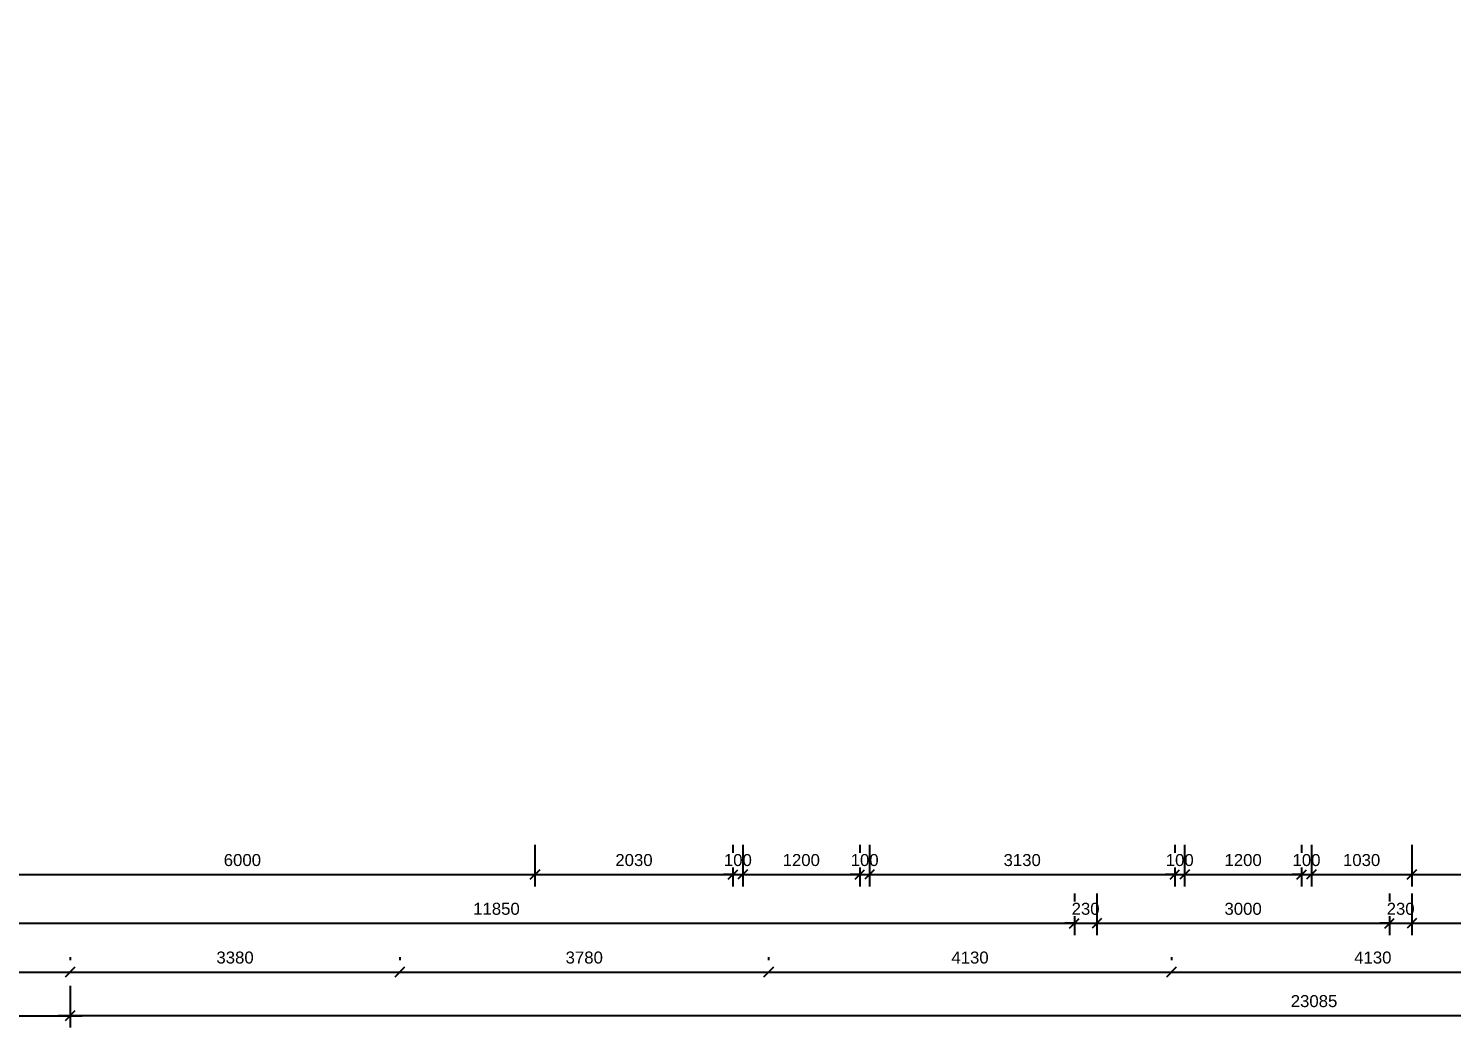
# Model space of a CAD drawing. Header units: millimetres. Extents: x 2659630 to 6742168, y -2425387 to -732288.
# Drawn here: x 3265484 to 3280074, y -835662 to -825412 of the extents above; entities that cross this region are included whole.
import ezdxf

# ---------------------------------------------------------------- set-up
doc = ezdxf.new("R2010")
doc.units = ezdxf.units.MM
doc.header["$PDMODE"] = 35
doc.header["$PDSIZE"] = -25
doc.layers.add('A-GRID-DIMS', color=211, linetype='Continuous', lineweight=9)
doc.styles.add('Arial', font='arial.ttf', dxfattribs={"height": 123})
doc.dimstyles.new('Diagonal_-_2_5mm_Arial', dxfattribs={"dimscale": 304.8, "dimtxt": 123, "dimasz": 0.32, "dimexe": 0.4, "dimexo": 0.5, "dimgap": 0.28, "dimtad": 1, "dimdec": 0, "dimzin": 0, "dimdsep": 46, "dimtxsty": 'Arial', "dimblk1": 'OBLIQUE', "dimblk2": 'OBLIQUE', "dimsah": 1, "dimcen": 0.09, "dimdle": 0.4, "dimazin": 0, "dimtfac": 1, "dimtdec": 0, "dimtix": 1, "dimtmove": 0, "dimatfit": 3, "dimfxl": 1, "dimfxlon": 1, "dimtvp": 1, "dimtolj": 1, "dimtzin": 0, "dimarcsym": 2})

# ---------------------------------------------------------------- blocks, each defined once
blk = doc.blocks.new('_Oblique')
at = {"color": 0, "linetype": 'ByBlock', "lineweight": -2}
blk.add_line((-0.5, -0.5), (0.5, 0.5), dxfattribs=at)
blk = doc.blocks.new('*D68')
at = {"layer": 'A-GRID-DIMS', "color": 0, "lineweight": -2}
for p, q in [((3242827, -835235), (3242827, -835662)), ((3265912, -835235), (3265912, -835662)), ((3242705, -835540), (3266034, -835540))]:
    blk.add_line(p, q, dxfattribs=at)
at = {"layer": 'Defpoints', "color": 0, "ltscale": 2500}
for p in [(3242827, -825467), (3265912, -829247), (3265912, -835540)]:
    blk.add_point(p, dxfattribs=at)
at = {"layer": 'A-GRID-DIMS', "color": 0, "lineweight": -2, "ltscale": 2500, "xscale": 97.536, "yscale": 97.536, "zscale": 97.536, "rotation": 180}
blk.add_blockref('_Oblique', (3242827, -835540), dxfattribs=at)
at = {"layer": 'A-GRID-DIMS', "color": 0, "lineweight": -2, "ltscale": 2500, "xscale": 97.536, "yscale": 97.536, "zscale": 97.536}
blk.add_blockref('_Oblique', (3265912, -835540), dxfattribs=at)
at = {"layer": 'A-GRID-DIMS', "color": 0, "ltscale": 2500, "insert": (3253004, -835391), "char_height": 123, "attachment_point": 5, "style": 'Arial', "bg_fill": 3, "box_fill_scale": 1.1, "bg_fill_color": 257, "bg_fill_transparency": 0}
blk.add_mtext('\\A1;23085', dxfattribs=at)
blk = doc.blocks.new('*D69')
at = {"layer": 'A-GRID-DIMS', "color": 0, "lineweight": -2}
for p, q in [((3265912, -835235), (3265912, -835662)), ((3288997, -835235), (3288997, -835662)), ((3289119, -835540), (3265790, -835540))]:
    blk.add_line(p, q, dxfattribs=at)
at = {"layer": 'Defpoints', "color": 0, "ltscale": 2500}
for p in [(3288997, -825412), (3265912, -830818), (3265912, -835540)]:
    blk.add_point(p, dxfattribs=at)
at = {"layer": 'A-GRID-DIMS', "color": 0, "lineweight": -2, "ltscale": 2500, "xscale": 97.536, "yscale": 97.536, "zscale": 97.536, "rotation": 180}
blk.add_blockref('_Oblique', (3265912, -835540), dxfattribs=at)
at = {"layer": 'A-GRID-DIMS', "color": 0, "lineweight": -2, "ltscale": 2500, "xscale": 97.536, "yscale": 97.536, "zscale": 97.536}
blk.add_blockref('_Oblique', (3288997, -835540), dxfattribs=at)
at = {"layer": 'A-GRID-DIMS', "color": 0, "ltscale": 2500, "insert": (3278664, -835391), "char_height": 123, "attachment_point": 5, "style": 'Arial', "bg_fill": 3, "box_fill_scale": 1.1, "bg_fill_color": 257, "bg_fill_transparency": 0}
blk.add_mtext('\\A1;23085', dxfattribs=at)
blk = doc.blocks.new('*D80')
at = {"layer": 'A-GRID-DIMS', "color": 0, "lineweight": -2}
for p, q in [((3264357, -834287), (3264357, -834714)), ((3276207, -834287), (3276207, -834714)), ((3264235, -834592), (3276329, -834592))]:
    blk.add_line(p, q, dxfattribs=at)
at = {"layer": 'Defpoints', "color": 0, "ltscale": 2500}
for p in [(3264357, -830607), (3276207, -830607), (3276207, -834592)]:
    blk.add_point(p, dxfattribs=at)
at = {"layer": 'A-GRID-DIMS', "color": 0, "lineweight": -2, "ltscale": 2500, "xscale": 97.536, "yscale": 97.536, "zscale": 97.536, "rotation": 180}
blk.add_blockref('_Oblique', (3264357, -834592), dxfattribs=at)
at = {"layer": 'A-GRID-DIMS', "color": 0, "lineweight": -2, "ltscale": 2500, "xscale": 97.536, "yscale": 97.536, "zscale": 97.536}
blk.add_blockref('_Oblique', (3276207, -834592), dxfattribs=at)
at = {"layer": 'A-GRID-DIMS', "color": 0, "ltscale": 2500, "insert": (3270282, -834444), "char_height": 123, "attachment_point": 5, "style": 'Arial', "bg_fill": 3, "box_fill_scale": 1.1, "bg_fill_color": 257, "bg_fill_transparency": 0}
blk.add_mtext('\\A1;11850', dxfattribs=at)
blk = doc.blocks.new('*D81')
at = {"layer": 'A-GRID-DIMS', "color": 0, "lineweight": -2}
for p, q in [((3276207, -834287), (3276207, -834714)), ((3276437, -834287), (3276437, -834714)), ((3276207, -834592), (3276110, -834592)), ((3276207, -834592), (3276437, -834592)), ((3276437, -834592), (3276535, -834592))]:
    blk.add_line(p, q, dxfattribs=at)
at = {"layer": 'Defpoints', "color": 0, "ltscale": 2500}
for p in [(3276207, -830607), (3276437, -830607), (3276437, -834592)]:
    blk.add_point(p, dxfattribs=at)
at = {"layer": 'A-GRID-DIMS', "color": 0, "lineweight": -2, "ltscale": 2500, "xscale": 97.536, "yscale": 97.536, "zscale": 97.536}
blk.add_blockref('_Oblique', (3276207, -834592), dxfattribs=at)
at = {"layer": 'A-GRID-DIMS', "color": 0, "lineweight": -2, "ltscale": 2500, "xscale": 97.536, "yscale": 97.536, "zscale": 97.536, "rotation": 180}
blk.add_blockref('_Oblique', (3276437, -834592), dxfattribs=at)
at = {"layer": 'A-GRID-DIMS', "color": 0, "ltscale": 2500, "insert": (3276322, -834444), "char_height": 123, "attachment_point": 5, "style": 'Arial', "bg_fill": 3, "box_fill_scale": 1.1, "bg_fill_color": 257, "bg_fill_transparency": 0}
blk.add_mtext('\\A1;230', dxfattribs=at)
blk = doc.blocks.new('*D82')
at = {"layer": 'A-GRID-DIMS', "color": 0, "lineweight": -2}
for p, q in [((3276437, -834287), (3276437, -834714)), ((3279437, -834287), (3279437, -834714)), ((3276315, -834592), (3279559, -834592))]:
    blk.add_line(p, q, dxfattribs=at)
at = {"layer": 'Defpoints', "color": 0, "ltscale": 2500}
for p in [(3279437, -829707), (3276437, -830607), (3279437, -834592)]:
    blk.add_point(p, dxfattribs=at)
at = {"layer": 'A-GRID-DIMS', "color": 0, "lineweight": -2, "ltscale": 2500, "xscale": 97.536, "yscale": 97.536, "zscale": 97.536, "rotation": 180}
blk.add_blockref('_Oblique', (3276437, -834592), dxfattribs=at)
at = {"layer": 'A-GRID-DIMS', "color": 0, "lineweight": -2, "ltscale": 2500, "xscale": 97.536, "yscale": 97.536, "zscale": 97.536}
blk.add_blockref('_Oblique', (3279437, -834592), dxfattribs=at)
at = {"layer": 'A-GRID-DIMS', "color": 0, "ltscale": 2500, "insert": (3277937, -834444), "char_height": 123, "attachment_point": 5, "style": 'Arial', "bg_fill": 3, "box_fill_scale": 1.1, "bg_fill_color": 257, "bg_fill_transparency": 0}
blk.add_mtext('\\A1;3000', dxfattribs=at)
blk = doc.blocks.new('*D83')
at = {"layer": 'A-GRID-DIMS', "color": 0, "lineweight": -2}
for p, q in [((3279437, -834287), (3279437, -834714)), ((3279667, -834287), (3279667, -834714)), ((3279437, -834592), (3279340, -834592)), ((3279437, -834592), (3279667, -834592)), ((3279667, -834592), (3279765, -834592))]:
    blk.add_line(p, q, dxfattribs=at)
at = {"layer": 'Defpoints', "color": 0, "ltscale": 2500}
for p in [(3279437, -829707), (3279667, -829707), (3279667, -834592)]:
    blk.add_point(p, dxfattribs=at)
at = {"layer": 'A-GRID-DIMS', "color": 0, "lineweight": -2, "ltscale": 2500, "xscale": 97.536, "yscale": 97.536, "zscale": 97.536}
blk.add_blockref('_Oblique', (3279437, -834592), dxfattribs=at)
at = {"layer": 'A-GRID-DIMS', "color": 0, "lineweight": -2, "ltscale": 2500, "xscale": 97.536, "yscale": 97.536, "zscale": 97.536, "rotation": 180}
blk.add_blockref('_Oblique', (3279667, -834592), dxfattribs=at)
at = {"layer": 'A-GRID-DIMS', "color": 0, "ltscale": 2500, "insert": (3279552, -834444), "char_height": 123, "attachment_point": 5, "style": 'Arial', "bg_fill": 3, "box_fill_scale": 1.1, "bg_fill_color": 257, "bg_fill_transparency": 0}
blk.add_mtext('\\A1;230', dxfattribs=at)
blk = doc.blocks.new('*D84')
at = {"layer": 'A-GRID-DIMS', "color": 0, "lineweight": -2}
for p, q in [((3279667, -834287), (3279667, -834714)), ((3285347, -834287), (3285347, -834714)), ((3279545, -834592), (3285469, -834592))]:
    blk.add_line(p, q, dxfattribs=at)
at = {"layer": 'Defpoints', "color": 0, "ltscale": 2500}
for p in [(3279667, -829707), (3285347, -830607), (3285347, -834592)]:
    blk.add_point(p, dxfattribs=at)
at = {"layer": 'A-GRID-DIMS', "color": 0, "lineweight": -2, "ltscale": 2500, "xscale": 97.536, "yscale": 97.536, "zscale": 97.536, "rotation": 180}
blk.add_blockref('_Oblique', (3279667, -834592), dxfattribs=at)
at = {"layer": 'A-GRID-DIMS', "color": 0, "lineweight": -2, "ltscale": 2500, "xscale": 97.536, "yscale": 97.536, "zscale": 97.536}
blk.add_blockref('_Oblique', (3285347, -834592), dxfattribs=at)
at = {"layer": 'A-GRID-DIMS', "color": 0, "ltscale": 2500, "insert": (3282507, -834444), "char_height": 123, "attachment_point": 5, "style": 'Arial', "bg_fill": 3, "box_fill_scale": 1.1, "bg_fill_color": 257, "bg_fill_transparency": 0}
blk.add_mtext('\\A1;5680', dxfattribs=at)
blk = doc.blocks.new('*D161')
at = {"layer": 'A-GRID-DIMS', "color": 0, "lineweight": -2}
for p, q in [((3264677, -833787), (3264677, -834214)), ((3270677, -833787), (3270677, -834214)), ((3264555, -834092), (3270799, -834092))]:
    blk.add_line(p, q, dxfattribs=at)
at = {"layer": 'Defpoints', "color": 0, "ltscale": 2500}
for p in [(3264677, -830837), (3270677, -830837), (3270677, -834092)]:
    blk.add_point(p, dxfattribs=at)
at = {"layer": 'A-GRID-DIMS', "color": 0, "lineweight": -2, "ltscale": 2500, "xscale": 97.536, "yscale": 97.536, "zscale": 97.536, "rotation": 180}
blk.add_blockref('_Oblique', (3264677, -834092), dxfattribs=at)
at = {"layer": 'A-GRID-DIMS', "color": 0, "lineweight": -2, "ltscale": 2500, "xscale": 97.536, "yscale": 97.536, "zscale": 97.536}
blk.add_blockref('_Oblique', (3270677, -834092), dxfattribs=at)
at = {"layer": 'A-GRID-DIMS', "color": 0, "ltscale": 2500, "insert": (3267677, -833944), "char_height": 123, "attachment_point": 5, "style": 'Arial', "bg_fill": 3, "box_fill_scale": 1.1, "bg_fill_color": 257, "bg_fill_transparency": 0}
blk.add_mtext('\\A1;6000', dxfattribs=at)
blk = doc.blocks.new('*D162')
at = {"layer": 'A-GRID-DIMS', "color": 0, "lineweight": -2}
for p, q in [((3270677, -833787), (3270677, -834214)), ((3272707, -833787), (3272707, -834214)), ((3270555, -834092), (3272829, -834092))]:
    blk.add_line(p, q, dxfattribs=at)
at = {"layer": 'Defpoints', "color": 0, "ltscale": 2500}
for p in [(3270677, -830837), (3272707, -830977), (3272707, -834092)]:
    blk.add_point(p, dxfattribs=at)
at = {"layer": 'A-GRID-DIMS', "color": 0, "lineweight": -2, "ltscale": 2500, "xscale": 97.536, "yscale": 97.536, "zscale": 97.536, "rotation": 180}
blk.add_blockref('_Oblique', (3270677, -834092), dxfattribs=at)
at = {"layer": 'A-GRID-DIMS', "color": 0, "lineweight": -2, "ltscale": 2500, "xscale": 97.536, "yscale": 97.536, "zscale": 97.536}
blk.add_blockref('_Oblique', (3272707, -834092), dxfattribs=at)
at = {"layer": 'A-GRID-DIMS', "color": 0, "ltscale": 2500, "insert": (3271692, -833944), "char_height": 123, "attachment_point": 5, "style": 'Arial', "bg_fill": 3, "box_fill_scale": 1.1, "bg_fill_color": 257, "bg_fill_transparency": 0}
blk.add_mtext('\\A1;2030', dxfattribs=at)
blk = doc.blocks.new('*D163')
at = {"layer": 'A-GRID-DIMS', "color": 0, "lineweight": -2}
for p, q in [((3272707, -833787), (3272707, -834214)), ((3272807, -833787), (3272807, -834214)), ((3272707, -834092), (3272610, -834092)), ((3272707, -834092), (3272807, -834092)), ((3272807, -834092), (3272905, -834092))]:
    blk.add_line(p, q, dxfattribs=at)
at = {"layer": 'Defpoints', "color": 0, "ltscale": 2500}
for p in [(3272707, -830977), (3272807, -830977), (3272807, -834092)]:
    blk.add_point(p, dxfattribs=at)
at = {"layer": 'A-GRID-DIMS', "color": 0, "lineweight": -2, "ltscale": 2500, "xscale": 97.536, "yscale": 97.536, "zscale": 97.536}
blk.add_blockref('_Oblique', (3272707, -834092), dxfattribs=at)
at = {"layer": 'A-GRID-DIMS', "color": 0, "lineweight": -2, "ltscale": 2500, "xscale": 97.536, "yscale": 97.536, "zscale": 97.536, "rotation": 180}
blk.add_blockref('_Oblique', (3272807, -834092), dxfattribs=at)
at = {"layer": 'A-GRID-DIMS', "color": 0, "ltscale": 2500, "insert": (3272757, -833944), "char_height": 123, "attachment_point": 5, "style": 'Arial', "bg_fill": 3, "box_fill_scale": 1.1, "bg_fill_color": 257, "bg_fill_transparency": 0}
blk.add_mtext('\\A1;100', dxfattribs=at)
blk = doc.blocks.new('*D164')
at = {"layer": 'A-GRID-DIMS', "color": 0, "lineweight": -2}
for p, q in [((3272807, -833787), (3272807, -834214)), ((3274007, -833787), (3274007, -834214)), ((3272685, -834092), (3274129, -834092))]:
    blk.add_line(p, q, dxfattribs=at)
at = {"layer": 'Defpoints', "color": 0, "ltscale": 2500}
for p in [(3272807, -830977), (3274007, -830977), (3274007, -834092)]:
    blk.add_point(p, dxfattribs=at)
at = {"layer": 'A-GRID-DIMS', "color": 0, "lineweight": -2, "ltscale": 2500, "xscale": 97.536, "yscale": 97.536, "zscale": 97.536, "rotation": 180}
blk.add_blockref('_Oblique', (3272807, -834092), dxfattribs=at)
at = {"layer": 'A-GRID-DIMS', "color": 0, "lineweight": -2, "ltscale": 2500, "xscale": 97.536, "yscale": 97.536, "zscale": 97.536}
blk.add_blockref('_Oblique', (3274007, -834092), dxfattribs=at)
at = {"layer": 'A-GRID-DIMS', "color": 0, "ltscale": 2500, "insert": (3273407, -833944), "char_height": 123, "attachment_point": 5, "style": 'Arial', "bg_fill": 3, "box_fill_scale": 1.1, "bg_fill_color": 257, "bg_fill_transparency": 0}
blk.add_mtext('\\A1;1200', dxfattribs=at)
blk = doc.blocks.new('*D165')
at = {"layer": 'A-GRID-DIMS', "color": 0, "lineweight": -2}
for p, q in [((3274007, -833787), (3274007, -834214)), ((3274107, -833787), (3274107, -834214)), ((3274007, -834092), (3273910, -834092)), ((3274007, -834092), (3274107, -834092)), ((3274107, -834092), (3274205, -834092))]:
    blk.add_line(p, q, dxfattribs=at)
at = {"layer": 'Defpoints', "color": 0, "ltscale": 2500}
for p in [(3274007, -830977), (3274107, -830977), (3274107, -834092)]:
    blk.add_point(p, dxfattribs=at)
at = {"layer": 'A-GRID-DIMS', "color": 0, "lineweight": -2, "ltscale": 2500, "xscale": 97.536, "yscale": 97.536, "zscale": 97.536}
blk.add_blockref('_Oblique', (3274007, -834092), dxfattribs=at)
at = {"layer": 'A-GRID-DIMS', "color": 0, "lineweight": -2, "ltscale": 2500, "xscale": 97.536, "yscale": 97.536, "zscale": 97.536, "rotation": 180}
blk.add_blockref('_Oblique', (3274107, -834092), dxfattribs=at)
at = {"layer": 'A-GRID-DIMS', "color": 0, "ltscale": 2500, "insert": (3274057, -833944), "char_height": 123, "attachment_point": 5, "style": 'Arial', "bg_fill": 3, "box_fill_scale": 1.1, "bg_fill_color": 257, "bg_fill_transparency": 0}
blk.add_mtext('\\A1;100', dxfattribs=at)
blk = doc.blocks.new('*D166')
at = {"layer": 'A-GRID-DIMS', "color": 0, "lineweight": -2}
for p, q in [((3274107, -833787), (3274107, -834214)), ((3277237, -833787), (3277237, -834214)), ((3273985, -834092), (3277359, -834092))]:
    blk.add_line(p, q, dxfattribs=at)
at = {"layer": 'Defpoints', "color": 0, "ltscale": 2500}
for p in [(3274107, -830977), (3277237, -830977), (3277237, -834092)]:
    blk.add_point(p, dxfattribs=at)
at = {"layer": 'A-GRID-DIMS', "color": 0, "lineweight": -2, "ltscale": 2500, "xscale": 97.536, "yscale": 97.536, "zscale": 97.536, "rotation": 180}
blk.add_blockref('_Oblique', (3274107, -834092), dxfattribs=at)
at = {"layer": 'A-GRID-DIMS', "color": 0, "lineweight": -2, "ltscale": 2500, "xscale": 97.536, "yscale": 97.536, "zscale": 97.536}
blk.add_blockref('_Oblique', (3277237, -834092), dxfattribs=at)
at = {"layer": 'A-GRID-DIMS', "color": 0, "ltscale": 2500, "insert": (3275672, -833944), "char_height": 123, "attachment_point": 5, "style": 'Arial', "bg_fill": 3, "box_fill_scale": 1.1, "bg_fill_color": 257, "bg_fill_transparency": 0}
blk.add_mtext('\\A1;3130', dxfattribs=at)
blk = doc.blocks.new('*D167')
at = {"layer": 'A-GRID-DIMS', "color": 0, "lineweight": -2}
for p, q in [((3277237, -833787), (3277237, -834214)), ((3277337, -833787), (3277337, -834214)), ((3277237, -834092), (3277140, -834092)), ((3277237, -834092), (3277337, -834092)), ((3277337, -834092), (3277435, -834092))]:
    blk.add_line(p, q, dxfattribs=at)
at = {"layer": 'Defpoints', "color": 0, "ltscale": 2500}
for p in [(3277237, -830977), (3277337, -830977), (3277337, -834092)]:
    blk.add_point(p, dxfattribs=at)
at = {"layer": 'A-GRID-DIMS', "color": 0, "lineweight": -2, "ltscale": 2500, "xscale": 97.536, "yscale": 97.536, "zscale": 97.536}
blk.add_blockref('_Oblique', (3277237, -834092), dxfattribs=at)
at = {"layer": 'A-GRID-DIMS', "color": 0, "lineweight": -2, "ltscale": 2500, "xscale": 97.536, "yscale": 97.536, "zscale": 97.536, "rotation": 180}
blk.add_blockref('_Oblique', (3277337, -834092), dxfattribs=at)
at = {"layer": 'A-GRID-DIMS', "color": 0, "ltscale": 2500, "insert": (3277287, -833944), "char_height": 123, "attachment_point": 5, "style": 'Arial', "bg_fill": 3, "box_fill_scale": 1.1, "bg_fill_color": 257, "bg_fill_transparency": 0}
blk.add_mtext('\\A1;100', dxfattribs=at)
blk = doc.blocks.new('*D168')
at = {"layer": 'A-GRID-DIMS', "color": 0, "lineweight": -2}
for p, q in [((3277337, -833787), (3277337, -834214)), ((3278537, -833787), (3278537, -834214)), ((3277215, -834092), (3278659, -834092))]:
    blk.add_line(p, q, dxfattribs=at)
at = {"layer": 'Defpoints', "color": 0, "ltscale": 2500}
for p in [(3277337, -830977), (3278537, -830977), (3278537, -834092)]:
    blk.add_point(p, dxfattribs=at)
at = {"layer": 'A-GRID-DIMS', "color": 0, "lineweight": -2, "ltscale": 2500, "xscale": 97.536, "yscale": 97.536, "zscale": 97.536, "rotation": 180}
blk.add_blockref('_Oblique', (3277337, -834092), dxfattribs=at)
at = {"layer": 'A-GRID-DIMS', "color": 0, "lineweight": -2, "ltscale": 2500, "xscale": 97.536, "yscale": 97.536, "zscale": 97.536}
blk.add_blockref('_Oblique', (3278537, -834092), dxfattribs=at)
at = {"layer": 'A-GRID-DIMS', "color": 0, "ltscale": 2500, "insert": (3277937, -833944), "char_height": 123, "attachment_point": 5, "style": 'Arial', "bg_fill": 3, "box_fill_scale": 1.1, "bg_fill_color": 257, "bg_fill_transparency": 0}
blk.add_mtext('\\A1;1200', dxfattribs=at)
blk = doc.blocks.new('*D169')
at = {"layer": 'A-GRID-DIMS', "color": 0, "lineweight": -2}
for p, q in [((3278537, -833787), (3278537, -834214)), ((3278637, -833787), (3278637, -834214)), ((3278537, -834092), (3278440, -834092)), ((3278537, -834092), (3278637, -834092)), ((3278637, -834092), (3278735, -834092))]:
    blk.add_line(p, q, dxfattribs=at)
at = {"layer": 'Defpoints', "color": 0, "ltscale": 2500}
for p in [(3278537, -830977), (3278637, -830977), (3278637, -834092)]:
    blk.add_point(p, dxfattribs=at)
at = {"layer": 'A-GRID-DIMS', "color": 0, "lineweight": -2, "ltscale": 2500, "xscale": 97.536, "yscale": 97.536, "zscale": 97.536}
blk.add_blockref('_Oblique', (3278537, -834092), dxfattribs=at)
at = {"layer": 'A-GRID-DIMS', "color": 0, "lineweight": -2, "ltscale": 2500, "xscale": 97.536, "yscale": 97.536, "zscale": 97.536, "rotation": 180}
blk.add_blockref('_Oblique', (3278637, -834092), dxfattribs=at)
at = {"layer": 'A-GRID-DIMS', "color": 0, "ltscale": 2500, "insert": (3278587, -833944), "char_height": 123, "attachment_point": 5, "style": 'Arial', "bg_fill": 3, "box_fill_scale": 1.1, "bg_fill_color": 257, "bg_fill_transparency": 0}
blk.add_mtext('\\A1;100', dxfattribs=at)
blk = doc.blocks.new('*D170')
at = {"layer": 'A-GRID-DIMS', "color": 0, "lineweight": -2}
for p, q in [((3278637, -833787), (3278637, -834214)), ((3279667, -833787), (3279667, -834214)), ((3278515, -834092), (3279789, -834092))]:
    blk.add_line(p, q, dxfattribs=at)
at = {"layer": 'Defpoints', "color": 0, "ltscale": 2500}
for p in [(3279667, -830837), (3278637, -830977), (3279667, -834092)]:
    blk.add_point(p, dxfattribs=at)
at = {"layer": 'A-GRID-DIMS', "color": 0, "lineweight": -2, "ltscale": 2500, "xscale": 97.536, "yscale": 97.536, "zscale": 97.536, "rotation": 180}
blk.add_blockref('_Oblique', (3278637, -834092), dxfattribs=at)
at = {"layer": 'A-GRID-DIMS', "color": 0, "lineweight": -2, "ltscale": 2500, "xscale": 97.536, "yscale": 97.536, "zscale": 97.536}
blk.add_blockref('_Oblique', (3279667, -834092), dxfattribs=at)
at = {"layer": 'A-GRID-DIMS', "color": 0, "ltscale": 2500, "insert": (3279152, -833944), "char_height": 123, "attachment_point": 5, "style": 'Arial', "bg_fill": 3, "box_fill_scale": 1.1, "bg_fill_color": 257, "bg_fill_transparency": 0}
blk.add_mtext('\\A1;1030', dxfattribs=at)
blk = doc.blocks.new('*D171')
at = {"layer": 'A-GRID-DIMS', "color": 0, "lineweight": -2}
for p, q in [((3279667, -833787), (3279667, -834214)), ((3282392, -833787), (3282392, -834214)), ((3279545, -834092), (3282514, -834092))]:
    blk.add_line(p, q, dxfattribs=at)
at = {"layer": 'Defpoints', "color": 0, "ltscale": 2500}
for p in [(3279667, -830837), (3282392, -830837), (3282392, -834092)]:
    blk.add_point(p, dxfattribs=at)
at = {"layer": 'A-GRID-DIMS', "color": 0, "lineweight": -2, "ltscale": 2500, "xscale": 97.536, "yscale": 97.536, "zscale": 97.536, "rotation": 180}
blk.add_blockref('_Oblique', (3279667, -834092), dxfattribs=at)
at = {"layer": 'A-GRID-DIMS', "color": 0, "lineweight": -2, "ltscale": 2500, "xscale": 97.536, "yscale": 97.536, "zscale": 97.536}
blk.add_blockref('_Oblique', (3282392, -834092), dxfattribs=at)
at = {"layer": 'A-GRID-DIMS', "color": 0, "ltscale": 2500, "insert": (3281030, -833944), "char_height": 123, "attachment_point": 5, "style": 'Arial', "bg_fill": 3, "box_fill_scale": 1.1, "bg_fill_color": 257, "bg_fill_transparency": 0}
blk.add_mtext('\\A1;2725', dxfattribs=at)
blk = doc.blocks.new('*D786')
at = {"layer": 'A-GRID-DIMS', "color": 0, "lineweight": -2}
for p, q in [((3262532, -834940), (3262532, -834970)), ((3265912, -834940), (3265912, -834970)), ((3262410, -835092), (3266034, -835092))]:
    blk.add_line(p, q, dxfattribs=at)
at = {"layer": 'Defpoints', "color": 0, "ltscale": 2500}
for p in [(3262532, -835092), (3265912, -835092), (3265912, -835092)]:
    blk.add_point(p, dxfattribs=at)
at = {"layer": 'A-GRID-DIMS', "color": 0, "lineweight": -2, "ltscale": 2500, "xscale": 97.536, "yscale": 97.536, "zscale": 97.536, "rotation": 180}
blk.add_blockref('_Oblique', (3262532, -835092), dxfattribs=at)
at = {"layer": 'A-GRID-DIMS', "color": 0, "lineweight": -2, "ltscale": 2500, "xscale": 97.536, "yscale": 97.536, "zscale": 97.536}
blk.add_blockref('_Oblique', (3265912, -835092), dxfattribs=at)
at = {"layer": 'A-GRID-DIMS', "color": 0, "ltscale": 2500, "insert": (3264222, -834944), "char_height": 123, "attachment_point": 5, "style": 'Arial', "bg_fill": 3, "box_fill_scale": 1.1, "bg_fill_color": 257, "bg_fill_transparency": 0}
blk.add_mtext('\\A1;3380', dxfattribs=at)
blk = doc.blocks.new('*D787')
at = {"layer": 'A-GRID-DIMS', "color": 0, "lineweight": -2}
for p, q in [((3265912, -834940), (3265912, -834970)), ((3269292, -834940), (3269292, -834970)), ((3265790, -835092), (3269414, -835092))]:
    blk.add_line(p, q, dxfattribs=at)
at = {"layer": 'Defpoints', "color": 0, "ltscale": 2500}
for p in [(3265912, -835092), (3269292, -835092), (3269292, -835092)]:
    blk.add_point(p, dxfattribs=at)
at = {"layer": 'A-GRID-DIMS', "color": 0, "lineweight": -2, "ltscale": 2500, "xscale": 97.536, "yscale": 97.536, "zscale": 97.536, "rotation": 180}
blk.add_blockref('_Oblique', (3265912, -835092), dxfattribs=at)
at = {"layer": 'A-GRID-DIMS', "color": 0, "lineweight": -2, "ltscale": 2500, "xscale": 97.536, "yscale": 97.536, "zscale": 97.536}
blk.add_blockref('_Oblique', (3269292, -835092), dxfattribs=at)
at = {"layer": 'A-GRID-DIMS', "color": 0, "ltscale": 2500, "insert": (3267602, -834944), "char_height": 123, "attachment_point": 5, "style": 'Arial', "bg_fill": 3, "box_fill_scale": 1.1, "bg_fill_color": 257, "bg_fill_transparency": 0}
blk.add_mtext('\\A1;3380', dxfattribs=at)
blk = doc.blocks.new('*D788')
at = {"layer": 'A-GRID-DIMS', "color": 0, "lineweight": -2}
for p, q in [((3269292, -834940), (3269292, -834970)), ((3273072, -834940), (3273072, -834970)), ((3269170, -835092), (3273194, -835092))]:
    blk.add_line(p, q, dxfattribs=at)
at = {"layer": 'Defpoints', "color": 0, "ltscale": 2500}
for p in [(3269292, -835092), (3273072, -835092), (3273072, -835092)]:
    blk.add_point(p, dxfattribs=at)
at = {"layer": 'A-GRID-DIMS', "color": 0, "lineweight": -2, "ltscale": 2500, "xscale": 97.536, "yscale": 97.536, "zscale": 97.536, "rotation": 180}
blk.add_blockref('_Oblique', (3269292, -835092), dxfattribs=at)
at = {"layer": 'A-GRID-DIMS', "color": 0, "lineweight": -2, "ltscale": 2500, "xscale": 97.536, "yscale": 97.536, "zscale": 97.536}
blk.add_blockref('_Oblique', (3273072, -835092), dxfattribs=at)
at = {"layer": 'A-GRID-DIMS', "color": 0, "ltscale": 2500, "insert": (3271182, -834944), "char_height": 123, "attachment_point": 5, "style": 'Arial', "bg_fill": 3, "box_fill_scale": 1.1, "bg_fill_color": 257, "bg_fill_transparency": 0}
blk.add_mtext('\\A1;3780', dxfattribs=at)
blk = doc.blocks.new('*D789')
at = {"layer": 'A-GRID-DIMS', "color": 0, "lineweight": -2}
for p, q in [((3273072, -834940), (3273072, -834970)), ((3277202, -834940), (3277202, -834970)), ((3272950, -835092), (3277324, -835092))]:
    blk.add_line(p, q, dxfattribs=at)
at = {"layer": 'Defpoints', "color": 0, "ltscale": 2500}
for p in [(3273072, -835092), (3277202, -835092), (3277202, -835092)]:
    blk.add_point(p, dxfattribs=at)
at = {"layer": 'A-GRID-DIMS', "color": 0, "lineweight": -2, "ltscale": 2500, "xscale": 97.536, "yscale": 97.536, "zscale": 97.536, "rotation": 180}
blk.add_blockref('_Oblique', (3273072, -835092), dxfattribs=at)
at = {"layer": 'A-GRID-DIMS', "color": 0, "lineweight": -2, "ltscale": 2500, "xscale": 97.536, "yscale": 97.536, "zscale": 97.536}
blk.add_blockref('_Oblique', (3277202, -835092), dxfattribs=at)
at = {"layer": 'A-GRID-DIMS', "color": 0, "ltscale": 2500, "insert": (3275137, -834944), "char_height": 123, "attachment_point": 5, "style": 'Arial', "bg_fill": 3, "box_fill_scale": 1.1, "bg_fill_color": 257, "bg_fill_transparency": 0}
blk.add_mtext('\\A1;4130', dxfattribs=at)
blk = doc.blocks.new('*D790')
at = {"layer": 'A-GRID-DIMS', "color": 0, "lineweight": -2}
for p, q in [((3277202, -834940), (3277202, -834970)), ((3281332, -834940), (3281332, -834970)), ((3277080, -835092), (3281454, -835092))]:
    blk.add_line(p, q, dxfattribs=at)
at = {"layer": 'Defpoints', "color": 0, "ltscale": 2500}
for p in [(3277202, -835092), (3281332, -835092), (3281332, -835092)]:
    blk.add_point(p, dxfattribs=at)
at = {"layer": 'A-GRID-DIMS', "color": 0, "lineweight": -2, "ltscale": 2500, "xscale": 97.536, "yscale": 97.536, "zscale": 97.536, "rotation": 180}
blk.add_blockref('_Oblique', (3277202, -835092), dxfattribs=at)
at = {"layer": 'A-GRID-DIMS', "color": 0, "lineweight": -2, "ltscale": 2500, "xscale": 97.536, "yscale": 97.536, "zscale": 97.536}
blk.add_blockref('_Oblique', (3281332, -835092), dxfattribs=at)
at = {"layer": 'A-GRID-DIMS', "color": 0, "ltscale": 2500, "insert": (3279267, -834944), "char_height": 123, "attachment_point": 5, "style": 'Arial', "bg_fill": 3, "box_fill_scale": 1.1, "bg_fill_color": 257, "bg_fill_transparency": 0}
blk.add_mtext('\\A1;4130', dxfattribs=at)

msp = doc.modelspace()

# ---------------------------------------------------------------- dimensions: what is measured, and where the dimension line sits
at = {"layer": 'A-GRID-DIMS'}
dim = msp.add_linear_dim(base=(3265912.039, -835539.637), p1=(3242827.039, -825467.217), p2=(3265912.039, -829247.217), dimstyle='Diagonal_-_2_5mm_Arial', override={"dimpost": '<>', "dimfxl": 1, "dimfxlon": 1, "dimtfill": 1, "dimtfillclr": 0, "dimarcsym": 2}, dxfattribs=at)
dim.commit()
dim.dimension.update_dxf_attribs({"geometry": '*D68', "text_midpoint": (3253003.852, -835539.637), "dimtype": 160})

# ---------------------------------------------------------------- next in the draw order: dimensions: what is measured, and where the dimension line sits
dim = msp.add_linear_dim(base=(3265912.039, -835539.637), p1=(3288997.039, -825412.196), p2=(3265912.039, -830817.908), dimstyle='Diagonal_-_2_5mm_Arial', override={"dimpost": '<>', "dimfxl": 1, "dimfxlon": 1, "dimtfill": 1, "dimtfillclr": 0, "dimarcsym": 2}, dxfattribs=at)
dim.commit()
dim.dimension.update_dxf_attribs({"geometry": '*D69', "text_midpoint": (3278663.782, -835539.637), "dimtype": 160})

# ---------------------------------------------------------------- next in the draw order: dimensions: what is measured, and where the dimension line sits
for base, p1, p2, picture, middle in [((3276207.039, -834592.217), (3264357.039, -830607.217), (3276207.039, -830607.217), '*D80', (3270282.039, -834444.073)), ((3265912.039, -835092.217), (3262532.039, -835092.217), (3265912.039, -835092.217), '*D786', (3264222.039, -834944.031))]:
    dim = msp.add_linear_dim(base=base, p1=p1, p2=p2, dimstyle='Diagonal_-_2_5mm_Arial', override={"dimpost": '<>', "dimtmove": 1, "dimfxl": 1, "dimfxlon": 1, "dimtfill": 1, "dimtfillclr": 0, "dimarcsym": 2}, dxfattribs=at)
    dim.commit()
    dim.dimension.update_dxf_attribs({"geometry": picture, "text_midpoint": middle})

# ---------------------------------------------------------------- next in the draw order: dimensions: what is measured, and where the dimension line sits
for base, p1, p2, picture, middle in [((3276437.039, -834592.217), (3276207.039, -830607.217), (3276437.039, -830607.217), '*D81', (3276322.039, -834444.031)), ((3270677.039, -834092.217), (3264677.039, -830837.217), (3270677.039, -830837.217), '*D161', (3267677.039, -833944.073)), ((3269292.039, -835092.217), (3265912.039, -835092.217), (3269292.039, -835092.217), '*D787', (3267602.039, -834944.031))]:
    dim = msp.add_linear_dim(base=base, p1=p1, p2=p2, dimstyle='Diagonal_-_2_5mm_Arial', override={"dimpost": '<>', "dimtmove": 1, "dimfxl": 1, "dimfxlon": 1, "dimtfill": 1, "dimtfillclr": 0, "dimarcsym": 2}, dxfattribs=at)
    dim.commit()
    dim.dimension.update_dxf_attribs({"geometry": picture, "text_midpoint": middle})

# ---------------------------------------------------------------- next in the draw order: dimensions: what is measured, and where the dimension line sits
for base, p1, p2, picture, middle in [((3279437.039, -834592.217), (3276437.039, -830607.217), (3279437.039, -829707.217), '*D82', (3277937.039, -834444.031)), ((3272707.041, -834092.217), (3270677.039, -830837.217), (3272707.041, -830976.717), '*D162', (3271692.04, -833944.031)), ((3273072.039, -835092.217), (3269292.039, -835092.217), (3273072.039, -835092.217), '*D788', (3271182.039, -834944.031))]:
    dim = msp.add_linear_dim(base=base, p1=p1, p2=p2, dimstyle='Diagonal_-_2_5mm_Arial', override={"dimpost": '<>', "dimtmove": 1, "dimfxl": 1, "dimfxlon": 1, "dimtfill": 1, "dimtfillclr": 0, "dimarcsym": 2}, dxfattribs=at)
    dim.commit()
    dim.dimension.update_dxf_attribs({"geometry": picture, "text_midpoint": middle})

# ---------------------------------------------------------------- next in the draw order: dimensions: what is measured, and where the dimension line sits
for base, p1, p2, picture, middle in [((3279667.039, -834592.217), (3279437.039, -829707.217), (3279667.039, -829707.217), '*D83', (3279552.039, -834444.031)), ((3272807.041, -834092.217), (3272707.041, -830976.717), (3272807.041, -830976.717), '*D163', (3272757.041, -833944.073)), ((3277202.039, -835092.217), (3273072.039, -835092.217), (3277202.039, -835092.217), '*D789', (3275137.039, -834944.031))]:
    dim = msp.add_linear_dim(base=base, p1=p1, p2=p2, dimstyle='Diagonal_-_2_5mm_Arial', override={"dimpost": '<>', "dimtmove": 1, "dimfxl": 1, "dimfxlon": 1, "dimtfill": 1, "dimtfillclr": 0, "dimarcsym": 2}, dxfattribs=at)
    dim.commit()
    dim.dimension.update_dxf_attribs({"geometry": picture, "text_midpoint": middle})

# ---------------------------------------------------------------- next in the draw order: dimensions: what is measured, and where the dimension line sits
for base, p1, p2, picture, middle in [((3285347.039, -834592.217), (3279667.039, -829707.217), (3285347.039, -830607.217), '*D84', (3282507.039, -834444.073)), ((3274007.041, -834092.217), (3272807.041, -830976.717), (3274007.041, -830976.717), '*D164', (3273407.041, -833944.073)), ((3281332.039, -835092.217), (3277202.039, -835092.217), (3281332.039, -835092.217), '*D790', (3279267.039, -834944.031))]:
    dim = msp.add_linear_dim(base=base, p1=p1, p2=p2, dimstyle='Diagonal_-_2_5mm_Arial', override={"dimpost": '<>', "dimtmove": 1, "dimfxl": 1, "dimfxlon": 1, "dimtfill": 1, "dimtfillclr": 0, "dimarcsym": 2}, dxfattribs=at)
    dim.commit()
    dim.dimension.update_dxf_attribs({"geometry": picture, "text_midpoint": middle})

# ---------------------------------------------------------------- next in the draw order: dimensions: what is measured, and where the dimension line sits
dim = msp.add_linear_dim(base=(3274107.041, -834092.217), p1=(3274007.041, -830976.717), p2=(3274107.041, -830976.717), dimstyle='Diagonal_-_2_5mm_Arial', override={"dimpost": '<>', "dimtmove": 1, "dimfxl": 1, "dimfxlon": 1, "dimtfill": 1, "dimtfillclr": 0, "dimarcsym": 2}, dxfattribs=at)
dim.commit()
dim.dimension.update_dxf_attribs({"geometry": '*D165', "text_midpoint": (3274057.041, -833944.073)})

# ---------------------------------------------------------------- next in the draw order: dimensions: what is measured, and where the dimension line sits
dim = msp.add_linear_dim(base=(3277237.039, -834092.217), p1=(3274107.041, -830976.717), p2=(3277237.039, -830976.717), dimstyle='Diagonal_-_2_5mm_Arial', override={"dimpost": '<>', "dimtmove": 1, "dimfxl": 1, "dimfxlon": 1, "dimtfill": 1, "dimtfillclr": 0, "dimarcsym": 2}, dxfattribs=at)
dim.commit()
dim.dimension.update_dxf_attribs({"geometry": '*D166', "text_midpoint": (3275672.04, -833944.031)})

# ---------------------------------------------------------------- next in the draw order: dimensions: what is measured, and where the dimension line sits
dim = msp.add_linear_dim(base=(3277337.039, -834092.217), p1=(3277237.039, -830976.717), p2=(3277337.039, -830976.717), dimstyle='Diagonal_-_2_5mm_Arial', override={"dimpost": '<>', "dimtmove": 1, "dimfxl": 1, "dimfxlon": 1, "dimtfill": 1, "dimtfillclr": 0, "dimarcsym": 2}, dxfattribs=at)
dim.commit()
dim.dimension.update_dxf_attribs({"geometry": '*D167', "text_midpoint": (3277287.039, -833944.073)})

# ---------------------------------------------------------------- next in the draw order: dimensions: what is measured, and where the dimension line sits
dim = msp.add_linear_dim(base=(3278537.039, -834092.217), p1=(3277337.039, -830976.717), p2=(3278537.039, -830976.717), dimstyle='Diagonal_-_2_5mm_Arial', override={"dimpost": '<>', "dimtmove": 1, "dimfxl": 1, "dimfxlon": 1, "dimtfill": 1, "dimtfillclr": 0, "dimarcsym": 2}, dxfattribs=at)
dim.commit()
dim.dimension.update_dxf_attribs({"geometry": '*D168', "text_midpoint": (3277937.039, -833944.073)})

# ---------------------------------------------------------------- next in the draw order: dimensions: what is measured, and where the dimension line sits
dim = msp.add_linear_dim(base=(3278637.039, -834092.217), p1=(3278537.039, -830976.717), p2=(3278637.039, -830976.717), dimstyle='Diagonal_-_2_5mm_Arial', override={"dimpost": '<>', "dimtmove": 1, "dimfxl": 1, "dimfxlon": 1, "dimtfill": 1, "dimtfillclr": 0, "dimarcsym": 2}, dxfattribs=at)
dim.commit()
dim.dimension.update_dxf_attribs({"geometry": '*D169', "text_midpoint": (3278587.039, -833944.073)})

# ---------------------------------------------------------------- next in the draw order: dimensions: what is measured, and where the dimension line sits
dim = msp.add_linear_dim(base=(3279667.039, -834092.217), p1=(3278637.039, -830976.717), p2=(3279667.039, -830837.217), dimstyle='Diagonal_-_2_5mm_Arial', override={"dimpost": '<>', "dimtmove": 1, "dimfxl": 1, "dimfxlon": 1, "dimtfill": 1, "dimtfillclr": 0, "dimarcsym": 2}, dxfattribs=at)
dim.commit()
dim.dimension.update_dxf_attribs({"geometry": '*D170', "text_midpoint": (3279152.039, -833944.031)})

# ---------------------------------------------------------------- next in the draw order: dimensions: what is measured, and where the dimension line sits
dim = msp.add_linear_dim(base=(3282392.44, -834092.217), p1=(3279667.039, -830837.217), p2=(3282392.44, -830837.217), dimstyle='Diagonal_-_2_5mm_Arial', override={"dimpost": '<>', "dimtmove": 1, "dimfxl": 1, "dimfxlon": 1, "dimtfill": 1, "dimtfillclr": 0, "dimarcsym": 2}, dxfattribs=at)
dim.commit()
dim.dimension.update_dxf_attribs({"geometry": '*D171', "text_midpoint": (3281029.74, -833944.073)})

doc.saveas('drawing.dxf')
